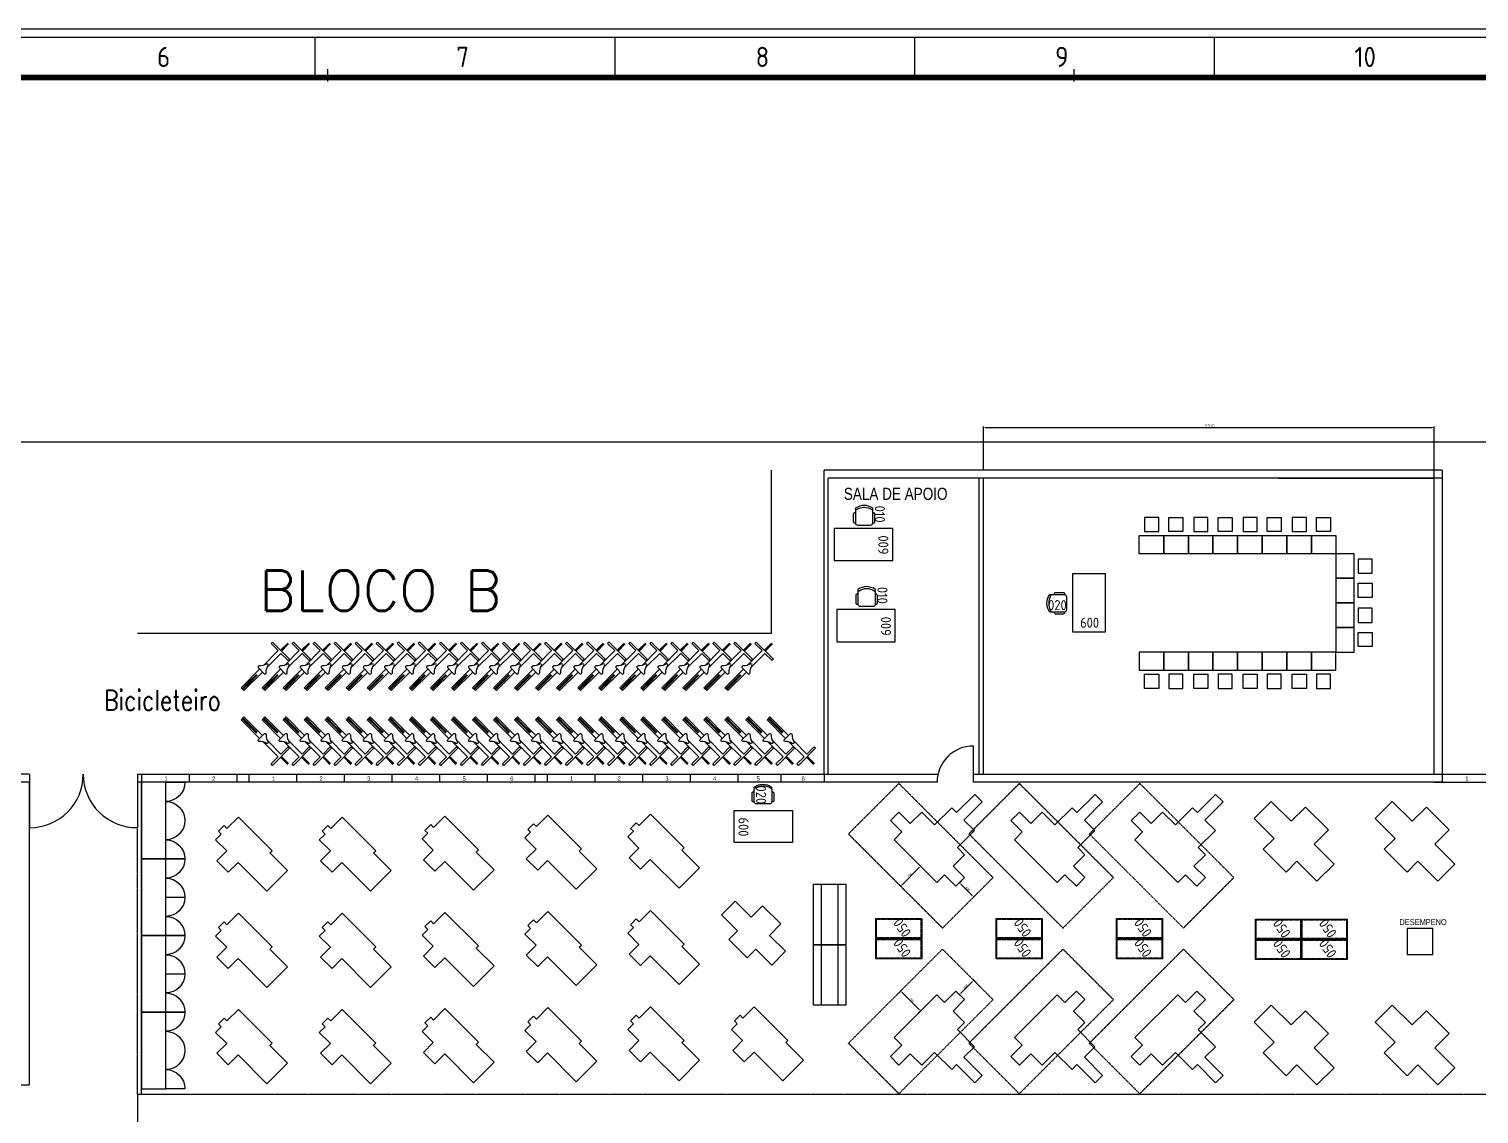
# Model space of a CAD drawing. Header units: millimetres. Extents: x 18768 to 1484868, y -11027 to 520152.
# Drawn here: x 915379 to 951332, y 157798 to 184707 of the extents above; entities that cross this region are included whole.
import ezdxf
from ezdxf.enums import TextEntityAlignment as Align

# ---------------------------------------------------------------- set-up
doc = ezdxf.new("R2010")
doc.units = ezdxf.units.MM
for name, pattern in [('DASHED2', [9.525, 6.35, -3.175]), ('DIVIDE', [2.15, 1.5, -0.2, 0.05, -0.15, 0.05, -0.2]), ('HIDDEN2', [4.7625, 3.175, -1.5875])]:
    doc.linetypes.add(name, pattern=pattern)
for name, color, linetype in [('025', 3, 'Continuous'), ('050', 166, 'Continuous'), ('100', 176, 'Continuous'), ('4-MOBILIA', 4, 'Continuous'), ('8-TEXTO', 4, 'Continuous'), ('A Construir', 1, 'Continuous'), ('L025-CONTORNO', 7, 'Continuous'), ('L025-IMAGIN', 1, 'DIVIDE'), ('L025-TEXTO', 7, 'Continuous'), ('L035-ARRANJO-ADQUIRIR', 102, 'Continuous'), ('L035-ARRANJO-EXISTENTE', 180, 'Continuous'), ('L035-TEXTO', 40, 'Continuous'), ('PAREDES', 7, 'Continuous')]:
    doc.layers.add(name, color=color, linetype=linetype)
doc.layers.add('L035-DEMOLIÇÃO', color=40, linetype='Continuous', plot=False)
doc.styles.add('ISO-CP--25', font='isocp.shx', dxfattribs={"height": 250})
doc.styles.add('ISO-CP--50', font='isocp.shx', dxfattribs={"height": 500})
doc.styles.add('ROMANS', font='romans', dxfattribs={"width": 0.8, "height": 300})
doc.styles.get("Standard").update_dxf_attribs({"font": 'arial.ttf'})
doc.dimstyles.new('Anotativo', dxfattribs={"dimscale": 0, "dimtxt": 2.5, "dimasz": 2.5, "dimexe": 1.25, "dimexo": 0.625, "dimtad": 1, "dimtxsty": 'Standard', "dimcen": 2.5, "dimadec": 0, "dimazin": 0, "dimtfac": 1, "dimtmove": 0, "dimatfit": 3, "dimfxl": 1, "dimarcsym": 0})

# ---------------------------------------------------------------- blocks, each defined once
blk = doc.blocks.new('A0')
at = {"layer": '025'}
for points in [[(119300, 84500), (119300, 0), (0, 0), (0, 84500)], [(200, 84300), (119100, 84300), (119100, 200), (200, 200)]]:
    blk.add_lwpolyline(points, close=True, dxfattribs=at)
at = {"layer": '050'}
for p, q in [((44786, 84300), (44786, 83300)), ((52217, 84300), (52217, 83300)), ((59648, 84300), (59648, 83300)), ((67079, 84300), (67079, 83300))]:
    blk.add_line(p, q, dxfattribs=at)
at = {"layer": '100'}
for p, q in [((45100, 83500), (45100, 83200)), ((63600, 83500), (63600, 83200)), ((45050, 83300), (45150, 83300)), ((45065, 83300), (45135, 83300)), ((63550, 83300), (63650, 83300)), ((63565, 83300), (63635, 83300))]:
    blk.add_line(p, q, dxfattribs=at)
at = {"layer": '100', "const_width": 140}
blk.add_lwpolyline([(2700, 83300), (118100, 83300), (118100, 1200), (2700, 1200)], close=True, dxfattribs=at)
at = {"layer": '050', "style": 'ISO-CP--50'}
for s, p in [('6', (40870, 83558)), ('7', (48290, 83558)), ('8', (55711, 83558)), ('9', (63137, 83558)), ('10', (70560, 83558))]:
    blk.add_text(s, height=500, dxfattribs=at).set_placement(p)
blk = doc.blocks.new('Bicicleta')
for points in [[(-1.142, 1.121), (-1.121, 1.142), (-0.944, 0.965), (-0.965, 0.944)], [(-0.788, 0.767), (-0.767, 0.788), (-0.944, 0.965), (-0.965, 0.944)], [(-0.011, -0.011), (0.011, 0.011), (-0.166, 0.187), (-0.187, 0.166)]]:
    blk.add_hatch(color=256).paths.add_polyline_path(points)
for p, q in [((-0.965, 0.944), (-1.142, 1.121)), ((-0.944, 0.965), (-1.121, 1.142)), ((-0.965, 0.944), (-0.788, 0.767)), ((-0.944, 0.965), (-0.767, 0.788)), ((-0.187, 0.166), (-0.011, -0.011)), ((-0.166, 0.187), (0.011, 0.011))]:
    blk.add_line(p, q)
at = {"color": 1}
for points in [[(-0.707, 0.636), (-1.167, 1.096), (-1.096, 1.167), (-0.636, 0.707)], [(-0.518, 0.589), (-0.177, 0.247), (0, 0.424), (0.035, 0.389), (-0.389, -0.035), (-0.424, 0), (-0.247, 0.177), (-0.615, 0.545)]]:
    blk.add_lwpolyline(points, dxfattribs=at)
blk.add_lwpolyline([(-0.714, 0.556, -0.686338), (-0.736, 0.607), (-0.595, 0.749, -0.686338), (-0.544, 0.726, 0.152911), (-0.499, 0.552, -0.794326), (-0.54, 0.511, 0.152911)], format="xyb", close=True, dxfattribs=at)
blk = doc.blocks.new('*D223')
at = {"color": 0, "lineweight": -2, "transparency": 16777216}
for p, q in [((939043, 173777), (939043, 174852)), ((939093, 174827), (950169, 174827)), ((950219, 173577), (950219, 174852))]:
    blk.add_line(p, q, dxfattribs=at)
at = {"color": 0, "lineweight": 15, "transparency": 16777216}
for points in [[(939093, 174836), (939093, 174819), (939043, 174827)], [(950169, 174836), (950169, 174819), (950219, 174827)]]:
    blk.add_solid(points, dxfattribs=at)
at = {"layer": 'DEFPOINTS', "color": 0, "lineweight": 15, "transparency": 16777216}
for p in [(950219, 174827), (939043, 173765), (950219, 173565)]:
    blk.add_point(p, dxfattribs=at)
at = {"color": 0, "transparency": 16777216, "insert": (944631, 174870), "char_height": 50, "attachment_point": 5}
blk.add_mtext('11176,85', dxfattribs=at)
blk = doc.blocks.new('BL_SENAI_id9320211380')
at = {"layer": 'L035-ARRANJO-ADQUIRIR', "color": 0}
for points in [[(-38, 199), (-58, 199, 0.414214), (-88, 169), (-88, -21, 0.414214), (-58, -51), (-38, -51)], [(388, -137, 0.129448), (395, -110), (395, 195, 0.414214), (341, 249), (16, 249, 0.414214), (-38, 195), (-38, -112, 0.120944), (-32, -137)], [(395, -51), (415, -51, 0.414214), (445, -21), (445, 169, 0.414214), (415, 199), (395, 199)], [(368, -137, -0.290756), (-12, -137, 0.829608), (-38, -166, 0.333333), (394, -166, 0.829608), (368, -137)]]:
    blk.add_lwpolyline(points, format="xyb", dxfattribs=at)
at = {"layer": 'L025-TEXTO', "style": 'ISO-CP--25'}
blk.add_attdef('rmp_mt_codmaterial', (15, 15), '', height=40, dxfattribs=at)
at = {"layer": 'L025-TEXTO', "style": 'ISO-CP--25', "flags": 1}
for tag in ['rmp_mt_nomeunid', 'rmp_mt_potencia', 'rmp_mt_cod']:
    blk.add_attdef(tag, (15, 15), '', height=40, dxfattribs=at)
blk = doc.blocks.new('BL_SENAI_id9320220810')
at = {"layer": 'L025-CONTORNO', "color": 0}
blk.add_lwpolyline([(-688, 238), (112, 238), (112, 1688), (-688, 1688)], close=True, dxfattribs=at)
at = {"layer": 'L025-TEXTO', "style": 'ISO-CP--25'}
blk.add_attdef('rmp_mt_codmaterial', (15, 15), '', height=40, dxfattribs=at)
at = {"layer": 'L025-TEXTO', "style": 'ISO-CP--25', "flags": 1}
for tag in ['rmp_mt_nomeunid', 'rmp_mt_potencia', 'rmp_mt_cod']:
    blk.add_attdef(tag, (15, 15), '', height=40, dxfattribs=at)
blk = doc.blocks.new('*D232')
at = {"color": 0, "lineweight": -2, "transparency": 16777216}
for p, q in [((937368, 164063), (937504, 163926)), ((937451, 163909), (937027, 163484)), ((936873, 163568), (937009, 163431))]:
    blk.add_line(p, q, dxfattribs=at)
at = {"color": 0, "lineweight": 15, "transparency": 16777216}
for points in [[(937445, 163915), (937457, 163903), (937486, 163944)], [(937021, 163490), (937033, 163479), (936991, 163449)]]:
    blk.add_solid(points, dxfattribs=at)
at = {"layer": 'DEFPOINTS', "color": 0, "lineweight": 15, "transparency": 16777216}
for p in [(937359, 164072), (936864, 163577), (936991, 163449)]:
    blk.add_point(p, dxfattribs=at)
at = {"color": 0, "transparency": 16777216, "insert": (937212, 163723), "char_height": 50, "attachment_point": 5, "rotation": 45}
blk.add_mtext('700', dxfattribs=at)
blk = doc.blocks.new('*D233')
at = {"color": 0, "lineweight": -2, "transparency": 16777216}
for p, q in [((938566, 163653), (938432, 163518)), ((938485, 163501), (938768, 163218)), ((938920, 163299), (938786, 163165))]:
    blk.add_line(p, q, dxfattribs=at)
at = {"color": 0, "lineweight": 15, "transparency": 16777216}
for points in [[(938491, 163507), (938479, 163495), (938450, 163536)], [(938774, 163224), (938762, 163212), (938803, 163183)]]:
    blk.add_solid(points, dxfattribs=at)
at = {"layer": 'DEFPOINTS', "color": 0, "lineweight": 15, "transparency": 16777216}
for p in [(938575, 163661), (938929, 163308), (938803, 163183)]:
    blk.add_point(p, dxfattribs=at)
at = {"color": 0, "transparency": 16777216, "insert": (938654, 163386), "char_height": 50, "attachment_point": 5, "rotation": 315}
blk.add_mtext('500', dxfattribs=at)
blk = doc.blocks.new('*D234')
at = {"color": 0, "lineweight": -2, "transparency": 16777216}
for p, q in [((936873, 160729), (937009, 160865)), ((937451, 160388), (937027, 160812)), ((937368, 160234), (937504, 160370))]:
    blk.add_line(p, q, dxfattribs=at)
at = {"color": 0, "lineweight": 15, "transparency": 16777216}
for points in [[(937033, 160818), (937021, 160806), (936991, 160847)], [(937457, 160394), (937445, 160382), (937486, 160352)]]:
    blk.add_solid(points, dxfattribs=at)
at = {"layer": 'DEFPOINTS', "color": 0, "lineweight": 15, "transparency": 16777216}
for p in [(936864, 160720), (936991, 160847), (937359, 160225)]:
    blk.add_point(p, dxfattribs=at)
at = {"color": 0, "transparency": 16777216, "insert": (937266, 160627), "char_height": 50, "attachment_point": 5, "rotation": 315}
blk.add_mtext('700', dxfattribs=at)
blk = doc.blocks.new('*D235')
at = {"color": 0, "lineweight": -2, "transparency": 16777216}
for p, q in [((938485, 160796), (938768, 161079)), ((938920, 160997), (938786, 161132)), ((938566, 160644), (938432, 160778))]:
    blk.add_line(p, q, dxfattribs=at)
at = {"color": 0, "lineweight": 15, "transparency": 16777216}
for points in [[(938762, 161084), (938774, 161073), (938803, 161114)], [(938479, 160802), (938491, 160790), (938450, 160760)]]:
    blk.add_solid(points, dxfattribs=at)
at = {"layer": 'DEFPOINTS', "color": 0, "lineweight": 15, "transparency": 16777216}
for p in [(938803, 161114), (938929, 160989), (938575, 160635)]:
    blk.add_point(p, dxfattribs=at)
at = {"color": 0, "transparency": 16777216, "insert": (938600, 160964), "char_height": 50, "attachment_point": 5, "rotation": 45}
blk.add_mtext('500', dxfattribs=at)
blk = doc.blocks.new('BL_SENAI_id9320230820')
at = {"layer": 'L035-ARRANJO-EXISTENTE', "color": 0}
blk.add_lwpolyline([(-449, -183), (691, -183), (691, 317), (-449, 317)], close=True, dxfattribs=at)
at = {"layer": 'L035-ARRANJO-EXISTENTE', "color": 0, "linetype": 'HIDDEN2'}
blk.add_lwpolyline([(-431, -165), (673, -165), (673, 299), (-431, 299)], close=True, dxfattribs=at)
at = {"layer": 'L025-TEXTO', "style": 'ISO-CP--25'}
blk.add_attdef('rmp_mt_codmaterial', (15, 15), '', height=40, dxfattribs=at)
at = {"layer": 'L025-TEXTO', "style": 'ISO-CP--25', "flags": 1}
for tag in ['rmp_mt_nomeunid', 'rmp_mt_potencia', 'rmp_mt_cod']:
    blk.add_attdef(tag, (15, 15), '', height=40, dxfattribs=at)
blk = doc.blocks.new('BL_SENAI_id9320210400')
at = {"layer": 'L035-ARRANJO-ADQUIRIR', "color": 0}
for points in [[(-717, 464), (-737, 464, 0.414214), (-767, 434), (-767, 244, 0.414214), (-737, 214), (-717, 214)], [(-690, 550, -0.290756), (-310, 550, 0.829608), (-284, 579, 0.333333), (-716, 579, 0.829608), (-690, 550)], [(-710, 550, 0.129448), (-717, 523), (-717, 219, 0.414214), (-663, 164), (-338, 164, 0.414214), (-284, 219), (-284, 525, 0.120944), (-290, 550)], [(-284, 214), (-264, 214, 0.414214), (-234, 244), (-234, 434, 0.414214), (-264, 464), (-284, 464)]]:
    blk.add_lwpolyline(points, format="xyb", dxfattribs=at)
at = {"layer": 'L025-TEXTO', "style": 'ISO-CP--25'}
blk.add_attdef('rmp_mt_codmaterial', (15, 15), '', height=40, dxfattribs=at)
at = {"layer": 'L025-TEXTO', "style": 'ISO-CP--25', "flags": 1}
for tag in ['rmp_mt_nomeunid', 'rmp_mt_potencia', 'rmp_mt_cod']:
    blk.add_attdef(tag, (15, 15), '', height=40, dxfattribs=at)

msp = doc.modelspace()

# ---------------------------------------------------------------- linework, layer by layer
for p, q in [((938795.515, 166024.6), (938795.515, 166924.6)), ((930295.988, 164880.808), (930437.409, 165022.23)), ((920075.932, 164809.41), (920217.354, 164950.832)), ((922648.796, 164809.41), (922790.217, 164950.832)), ((925197.86, 164833.21), (925339.281, 164974.631)), ((927746.924, 164857.009), (927888.345, 164998.43)), ((938362.989, 163449.255), (938575.121, 163661.387)), ((941348.954, 163449.255), (941561.086, 163661.387)), ((944334.919, 163449.255), (944547.051, 163661.387)), ((935031.47, 161994.906), (935031.47, 163494.906)), ((935431.47, 163494.906), (935431.47, 161994.906)), ((920075.932, 162422.156), (920217.354, 162563.578)), ((922648.796, 162422.156), (922790.217, 162563.578)), ((925197.86, 162445.956), (925339.281, 162587.377)), ((927746.924, 162469.755), (927888.345, 162611.177)), ((930295.988, 162493.555), (930437.409, 162634.976)), ((935031.47, 160494.906), (935031.47, 161994.906)), ((935431.47, 161994.906), (935431.47, 160494.906)), ((938362.989, 160847.238), (938575.121, 160635.106)), ((941348.954, 160847.238), (941561.086, 160635.106)), ((944334.919, 160847.238), (944547.051, 160635.106)), ((920075.932, 160034.903), (920217.354, 160176.324)), ((922648.796, 160034.903), (922790.217, 160176.324)), ((925197.86, 160058.702), (925339.281, 160200.123)), ((927746.924, 160082.502), (927888.345, 160223.923)), ((930295.988, 160106.301), (930437.409, 160247.722)), ((932868.851, 160106.301), (933010.272, 160247.722)), ((918069.403, 158284.6), (918069.403, 156284.6))]:
    msp.add_line(p, q)
at = {"color": 1}
for p, q in [((918169.403, 166224.6), (918169.403, 166024.6)), ((918169.403, 166224.6), (918169.403, 166024.6)), ((918169.403, 166224.6), (918169.403, 166024.6)), ((919351.403, 166224.6), (919351.403, 166024.6)), ((920533.403, 166224.6), (920533.403, 166024.6)), ((920833.403, 166224.6), (920833.403, 166024.6)), ((922015.403, 166224.6), (922015.403, 166024.6)), ((923197.403, 166224.6), (923197.403, 166024.6)), ((924379.403, 166224.6), (924379.403, 166024.6)), ((925561.403, 166224.6), (925561.403, 166024.6)), ((925561.403, 166224.6), (925561.403, 166024.6)), ((925561.403, 166224.6), (925561.403, 166024.6)), ((926743.403, 166224.6), (926743.403, 166024.6)), ((927925.403, 166224.6), (927925.403, 166024.6)), ((928225.403, 166224.6), (928225.403, 166024.6)), ((929407.403, 166224.6), (929407.403, 166024.6)), ((930589.403, 166224.6), (930589.403, 166024.6)), ((931771.403, 166224.6), (931771.403, 166024.6)), ((932953.403, 166224.6), (932953.403, 166024.6)), ((932953.403, 166224.6), (932953.403, 166024.6)), ((932953.403, 166224.6), (932953.403, 166024.6)), ((934022.403, 166224.6), (934022.403, 166024.6)), ((935092.551, 166224.6), (935092.551, 166024.6)), ((950423.403, 166024.6), (950423.403, 166224.6))]:
    msp.add_line(p, q, dxfattribs=at)
at = {"color": 1, "linetype": 'DASHED2'}
for p, q in [((936948.776, 165994.84), (935697.197, 164743.261)), ((939282.228, 163661.387), (936948.776, 165994.84)), ((939934.741, 165994.84), (938683.162, 164743.261)), ((942268.193, 163661.387), (939934.741, 165994.84)), ((942920.706, 165994.84), (941669.127, 164743.261)), ((945254.158, 163661.387), (942920.706, 165994.84)), ((935697.197, 164743.261), (938030.649, 162409.808)), ((938683.162, 164743.261), (941016.614, 162409.808)), ((941669.127, 164743.261), (944002.579, 162409.808)), ((938030.649, 162409.808), (939282.228, 163661.387)), ((941016.614, 162409.808), (942268.193, 163661.387)), ((944002.579, 162409.808), (945254.158, 163661.387)), ((935697.197, 159553.232), (938030.649, 161886.685)), ((938030.649, 161886.685), (939282.228, 160635.106)), ((938683.162, 159553.232), (941016.614, 161886.685)), ((941016.614, 161886.685), (942268.193, 160635.106)), ((941669.127, 159553.232), (944002.579, 161886.685)), ((944002.579, 161886.685), (945254.158, 160635.106)), ((939282.228, 160635.106), (936948.776, 158301.653)), ((942268.193, 160635.106), (939934.741, 158301.653)), ((945254.158, 160635.106), (942920.706, 158301.653)), ((936948.776, 158301.653), (935697.197, 159553.232)), ((939934.741, 158301.653), (938683.162, 159553.232)), ((942920.706, 158301.653), (941669.127, 159553.232))]:
    msp.add_line(p, q, dxfattribs=at)
at = {"color": 2}
for p, q in [((918769.403, 163174.6), (919244.403, 163174.6)), ((918769.403, 161274.6), (919244.403, 161274.6))]:
    msp.add_line(p, q, dxfattribs=at)
for points in [[(918169.403, 166024.6), (918169.403, 164124.6), (918769.403, 164124.6), (918769.403, 166024.6)], [(947243.056, 164491.034), (947596.61, 164844.587), (947030.924, 165410.272), (946677.371, 165056.719), (946182.396, 165551.694), (945758.132, 165127.43), (946253.11, 164632.458), (945984.409, 164363.757), (946550.097, 163798.074), (946818.798, 164066.775), (947311.17, 163574.408), (947738.031, 163996.059)], [(950240.534, 164491.034), (950594.087, 164844.587), (950028.402, 165410.272), (949674.848, 165056.719), (949179.874, 165551.694), (948755.61, 165127.43), (949250.587, 164632.458), (948981.886, 164363.757), (949547.575, 163798.074), (949816.275, 164066.775), (950308.648, 163574.408), (950735.509, 163996.059)], [(918169.403, 164124.6), (918169.403, 162224.6), (918769.403, 162224.6), (918769.403, 164124.6)], [(935631.47, 163494.906), (935631.47, 161994.906), (934831.47, 161994.906), (934831.47, 163494.906)], [(933287.018, 162681.644), (933569.861, 162964.487), (934022.409, 162511.939), (933739.566, 162229.096), (934135.546, 161833.116), (933796.135, 161493.705), (933400.157, 161889.687), (933185.197, 161674.726), (932732.651, 162127.277), (932947.611, 162342.238), (932553.717, 162736.136), (932891.038, 163077.624)], [(918169.403, 162224.6), (918169.403, 160324.6), (918769.403, 160324.6), (918769.403, 162224.6)], [(949549.768, 161756.258), (950189.768, 161756.258), (950189.768, 162396.258), (949549.768, 162396.258)], [(935631.47, 161994.906), (935631.47, 160494.906), (934831.47, 160494.906), (934831.47, 161994.906)], [(947243.056, 159440.289), (947596.61, 159793.842), (947030.924, 160359.527), (946677.371, 160005.974), (946182.396, 160500.949), (945758.132, 160076.685), (946253.11, 159581.713), (945984.409, 159313.012), (946550.097, 158747.329), (946818.798, 159016.03), (947311.17, 158523.663), (947738.031, 158945.314)], [(950240.534, 159440.289), (950594.087, 159793.842), (950028.402, 160359.527), (949674.848, 160005.974), (949179.874, 160500.949), (948755.61, 160076.685), (949250.587, 159581.713), (948981.886, 159313.012), (949547.575, 158747.329), (949816.275, 159016.03), (950308.648, 158523.663), (950735.509, 158945.314)], [(918169.403, 160324.6), (918169.403, 158424.6), (918769.403, 158424.6), (918769.403, 160324.6)]]:
    msp.add_lwpolyline(points, close=True)
for points in [[(918769.403, 166024.6), (919244.403, 166024.6, -0.414213562), (918769.403, 165549.6, -0.414213562), (919244.403, 165074.6, -0.414213562), (918769.403, 164599.6, -0.414213562), (919244.403, 164124.6), (918769.403, 164124.6)], [(918769.403, 164124.6), (919244.403, 164124.6, -0.414213562), (918769.403, 163649.6, -0.414213562), (919244.403, 163174.6, -0.414213562), (918769.403, 162699.6, -0.414213562), (919244.403, 162224.6), (918769.403, 162224.6)], [(918769.403, 162224.6), (919244.403, 162224.6, -0.414213562), (918769.403, 161749.6, -0.414213562), (919244.403, 161274.6, -0.414213562), (918769.403, 160799.6, -0.414213562), (919244.403, 160324.6), (918769.403, 160324.6)], [(918769.403, 160324.6), (919244.403, 160324.6, -0.414213562), (918769.403, 159849.6, -0.414213562), (919244.403, 159374.6, -0.414213562), (918769.403, 158899.6, -0.414213562), (919244.403, 158424.6), (918769.403, 158424.6)]]:
    msp.add_lwpolyline(points, format="xyb", dxfattribs=at)
for points in [[(938575.121, 163661.387), (938292.278, 163944.23), (938575.121, 164227.073), (938398.344, 164403.849), (938822.608, 164828.114), (938560.979, 165089.743), (939013.527, 165542.291), (938829.68, 165726.139), (938377.131, 165273.591), (938256.923, 165393.799), (937832.659, 164969.535), (937514.461, 165287.733), (937231.618, 165004.89), (936948.776, 165287.733), (936736.643, 165075.601), (937019.486, 164792.758), (936828.567, 164601.839), (937889.228, 163541.179), (938080.146, 163732.098), (938362.989, 163449.255)], [(941561.086, 163661.387), (941278.243, 163944.23), (941561.086, 164227.073), (941384.309, 164403.849), (941808.573, 164828.114), (941546.944, 165089.743), (941999.492, 165542.291), (941815.645, 165726.139), (941363.096, 165273.591), (941242.888, 165393.799), (940818.624, 164969.535), (940500.426, 165287.733), (940217.583, 165004.89), (939934.741, 165287.733), (939722.608, 165075.601), (940005.451, 164792.758), (939814.532, 164601.839), (940875.193, 163541.179), (941066.111, 163732.098), (941348.954, 163449.255)], [(944547.051, 163661.387), (944264.208, 163944.23), (944547.051, 164227.073), (944370.274, 164403.849), (944794.539, 164828.114), (944532.909, 165089.743), (944985.457, 165542.291), (944801.61, 165726.139), (944349.061, 165273.591), (944228.853, 165393.799), (943804.589, 164969.535), (943486.391, 165287.733), (943203.548, 165004.89), (942920.706, 165287.733), (942708.573, 165075.601), (942991.416, 164792.758), (942800.497, 164601.839), (943861.158, 163541.179), (944052.076, 163732.098), (944334.919, 163449.255)], [(921348.725, 164272.009), (921405.293, 164328.578), (920570.907, 165162.964), (920288.064, 164880.121), (920217.354, 164950.832)], [(923921.588, 164272.009), (923978.156, 164328.578), (923143.77, 165162.964), (922860.928, 164880.121), (922790.217, 164950.832)], [(926470.652, 164295.808), (926527.22, 164352.377), (925692.834, 165186.763), (925409.992, 164903.92), (925339.281, 164974.631)], [(929019.716, 164319.608), (929076.284, 164376.176), (928241.898, 165210.562), (927959.056, 164927.72), (927888.345, 164998.43)], [(931568.78, 164343.407), (931625.348, 164399.976), (930790.962, 165234.362), (930508.12, 164951.519), (930437.409, 165022.23)], [(920281.21, 164321.29), (920005.222, 164597.278), (920146.643, 164738.7), (920075.932, 164809.41)], [(922854.073, 164321.29), (922578.085, 164597.278), (922719.506, 164738.7), (922648.796, 164809.41)], [(925403.137, 164345.089), (925127.149, 164621.078), (925268.57, 164762.499), (925197.86, 164833.21)], [(927952.201, 164368.889), (927676.213, 164644.877), (927817.634, 164786.298), (927746.924, 164857.009)], [(930501.265, 164392.688), (930225.277, 164668.676), (930366.698, 164810.098), (930295.988, 164880.808)], [(921348.725, 164272.009), (921787.131, 163833.603), (921278.014, 163324.486), (920564.053, 164038.447), (920320.909, 163795.304), (920038.067, 164078.146), (920281.21, 164321.29)], [(923921.588, 164272.009), (924359.994, 163833.603), (923850.877, 163324.486), (923136.916, 164038.447), (922893.773, 163795.304), (922610.93, 164078.146), (922854.073, 164321.29)], [(926470.652, 164295.808), (926909.058, 163857.402), (926399.941, 163348.285), (925685.98, 164062.246), (925442.837, 163819.103), (925159.994, 164101.946), (925403.137, 164345.089)], [(929019.716, 164319.608), (929458.122, 163881.202), (928949.005, 163372.085), (928235.044, 164086.046), (927991.901, 163842.902), (927709.058, 164125.745), (927952.201, 164368.889)], [(931568.78, 164343.407), (932007.186, 163905.001), (931498.069, 163395.884), (930784.108, 164109.845), (930540.965, 163866.702), (930258.122, 164149.545), (930501.265, 164392.688)], [(921348.725, 161884.755), (921405.293, 161941.324), (920570.907, 162775.71), (920288.064, 162492.867), (920217.354, 162563.578)], [(923921.588, 161884.755), (923978.156, 161941.324), (923143.77, 162775.71), (922860.928, 162492.867), (922790.217, 162563.578)], [(926470.652, 161908.555), (926527.22, 161965.123), (925692.834, 162799.509), (925409.992, 162516.667), (925339.281, 162587.377)], [(929019.716, 161932.354), (929076.284, 161988.923), (928241.898, 162823.309), (927959.056, 162540.466), (927888.345, 162611.177)], [(931568.78, 161956.154), (931625.348, 162012.722), (930790.962, 162847.108), (930508.12, 162564.265), (930437.409, 162634.976)], [(920281.21, 161934.036), (920005.222, 162210.024), (920146.643, 162351.446), (920075.932, 162422.156)], [(922854.073, 161934.036), (922578.085, 162210.024), (922719.506, 162351.446), (922648.796, 162422.156)], [(925403.137, 161957.835), (925127.149, 162233.824), (925268.57, 162375.245), (925197.86, 162445.956)], [(927952.201, 161981.635), (927676.213, 162257.623), (927817.634, 162399.045), (927746.924, 162469.755)], [(930501.265, 162005.434), (930225.277, 162281.423), (930366.698, 162422.844), (930295.988, 162493.555)], [(921348.725, 161884.755), (921787.131, 161446.349), (921278.014, 160937.232), (920564.053, 161651.193), (920320.909, 161408.05), (920038.067, 161690.893), (920281.21, 161934.036)], [(923921.588, 161884.755), (924359.994, 161446.349), (923850.877, 160937.232), (923136.916, 161651.193), (922893.773, 161408.05), (922610.93, 161690.893), (922854.073, 161934.036)], [(926470.652, 161908.555), (926909.058, 161470.149), (926399.941, 160961.032), (925685.98, 161674.993), (925442.837, 161431.849), (925159.994, 161714.692), (925403.137, 161957.835)], [(929019.716, 161932.354), (929458.122, 161493.948), (928949.005, 160984.831), (928235.044, 161698.792), (927991.901, 161455.649), (927709.058, 161738.491), (927952.201, 161981.635)], [(931568.78, 161956.154), (932007.186, 161517.747), (931498.069, 161008.63), (930784.108, 161722.591), (930540.965, 161479.448), (930258.122, 161762.291), (930501.265, 162005.434)], [(938575.121, 160635.106), (938292.278, 160352.263), (938575.121, 160069.42), (938398.344, 159892.644), (938822.608, 159468.379), (938560.979, 159206.75), (939013.527, 158754.202), (938829.68, 158570.354), (938377.131, 159022.902), (938256.923, 158902.694), (937832.659, 159326.958), (937514.461, 159008.76), (937231.618, 159291.603), (936948.776, 159008.76), (936736.643, 159220.892), (937019.486, 159503.735), (936828.567, 159694.654), (937889.228, 160755.314), (938080.146, 160564.395), (938362.989, 160847.238)], [(941561.086, 160635.106), (941278.243, 160352.263), (941561.086, 160069.42), (941384.309, 159892.644), (941808.573, 159468.379), (941546.944, 159206.75), (941999.492, 158754.202), (941815.645, 158570.354), (941363.096, 159022.902), (941242.888, 158902.694), (940818.624, 159326.958), (940500.426, 159008.76), (940217.583, 159291.603), (939934.741, 159008.76), (939722.608, 159220.892), (940005.451, 159503.735), (939814.532, 159694.654), (940875.193, 160755.314), (941066.111, 160564.395), (941348.954, 160847.238)], [(944547.051, 160635.106), (944264.208, 160352.263), (944547.051, 160069.42), (944370.274, 159892.644), (944794.539, 159468.379), (944532.909, 159206.75), (944985.457, 158754.202), (944801.61, 158570.354), (944349.061, 159022.902), (944228.853, 158902.694), (943804.589, 159326.958), (943486.391, 159008.76), (943203.548, 159291.603), (942920.706, 159008.76), (942708.573, 159220.892), (942991.416, 159503.735), (942800.497, 159694.654), (943861.158, 160755.314), (944052.076, 160564.395), (944334.919, 160847.238)], [(921348.725, 159497.502), (921405.293, 159554.07), (920570.907, 160388.456), (920288.064, 160105.613), (920217.354, 160176.324)], [(923921.588, 159497.502), (923978.156, 159554.07), (923143.77, 160388.456), (922860.928, 160105.613), (922790.217, 160176.324)], [(926470.652, 159521.301), (926527.22, 159577.87), (925692.834, 160412.256), (925409.992, 160129.413), (925339.281, 160200.123)], [(929019.716, 159545.1), (929076.284, 159601.669), (928241.898, 160436.055), (927959.056, 160153.212), (927888.345, 160223.923)], [(931568.78, 159568.9), (931625.348, 159625.468), (930790.962, 160459.854), (930508.12, 160177.012), (930437.409, 160247.722)], [(934141.643, 159568.9), (934198.212, 159625.468), (933363.826, 160459.854), (933080.983, 160177.012), (933010.272, 160247.722)], [(920281.21, 159546.782), (920005.222, 159822.771), (920146.643, 159964.192), (920075.932, 160034.903)], [(922854.073, 159546.782), (922578.085, 159822.771), (922719.506, 159964.192), (922648.796, 160034.903)], [(925403.137, 159570.582), (925127.149, 159846.57), (925268.57, 159987.991), (925197.86, 160058.702)], [(927952.201, 159594.381), (927676.213, 159870.37), (927817.634, 160011.791), (927746.924, 160082.502)], [(930501.265, 159618.18), (930225.277, 159894.169), (930366.698, 160035.59), (930295.988, 160106.301)], [(933074.129, 159618.18), (932798.14, 159894.169), (932939.562, 160035.59), (932868.851, 160106.301)], [(921348.725, 159497.502), (921787.131, 159059.095), (921278.014, 158549.978), (920564.053, 159263.94), (920320.909, 159020.796), (920038.067, 159303.639), (920281.21, 159546.782)], [(923921.588, 159497.502), (924359.994, 159059.095), (923850.877, 158549.978), (923136.916, 159263.94), (922893.773, 159020.796), (922610.93, 159303.639), (922854.073, 159546.782)], [(926470.652, 159521.301), (926909.058, 159082.895), (926399.941, 158573.778), (925685.98, 159287.739), (925442.837, 159044.596), (925159.994, 159327.438), (925403.137, 159570.582)], [(929019.716, 159545.1), (929458.122, 159106.694), (928949.005, 158597.577), (928235.044, 159311.538), (927991.901, 159068.395), (927709.058, 159351.238), (927952.201, 159594.381)], [(931568.78, 159568.9), (932007.186, 159130.494), (931498.069, 158621.377), (930784.108, 159335.338), (930540.965, 159092.194), (930258.122, 159375.037), (930501.265, 159618.18)], [(934141.643, 159568.9), (934580.049, 159130.494), (934070.933, 158621.377), (933356.971, 159335.338), (933113.828, 159092.194), (932830.985, 159375.037), (933074.129, 159618.18)]]:
    msp.add_lwpolyline(points)
msp.add_arc((938795.515, 166024.6), 900, 90, 180)
at = {"layer": '4-MOBILIA', "linetype": 'Continuous'}
for points in [[(943390.662, 172594.656), (943040.662, 172594.656), (943040.662, 172244.656), (943390.662, 172244.656)], [(943990.662, 172244.656), (943640.662, 172244.656), (943640.662, 172594.656), (943990.662, 172594.656)], [(944610.662, 172594.656), (944260.662, 172594.656), (944260.662, 172244.656), (944610.662, 172244.656)], [(945210.662, 172244.656), (944860.662, 172244.656), (944860.662, 172594.656), (945210.662, 172594.656)], [(945830.662, 172594.656), (945480.662, 172594.656), (945480.662, 172244.656), (945830.662, 172244.656)], [(946430.662, 172244.656), (946080.662, 172244.656), (946080.662, 172594.656), (946430.662, 172594.656)], [(947050.662, 172594.656), (946700.662, 172594.656), (946700.662, 172244.656), (947050.662, 172244.656)], [(947650.662, 172244.656), (947300.662, 172244.656), (947300.662, 172594.656), (947650.662, 172594.656)], [(948335.662, 171559.656), (948335.662, 171209.656), (948685.662, 171209.656), (948685.662, 171559.656)], [(948685.662, 170959.656), (948685.662, 170609.656), (948335.662, 170609.656), (948335.662, 170959.656)], [(948335.662, 170339.656), (948335.662, 169989.656), (948685.662, 169989.656), (948685.662, 170339.656)], [(948685.662, 169739.656), (948685.662, 169389.656), (948335.662, 169389.656), (948335.662, 169739.656)], [(943390.662, 168354.656), (943040.662, 168354.656), (943040.662, 168704.656), (943390.662, 168704.656)], [(943990.662, 168704.656), (943640.662, 168704.656), (943640.662, 168354.656), (943990.662, 168354.656)], [(944610.662, 168354.656), (944260.662, 168354.656), (944260.662, 168704.656), (944610.662, 168704.656)], [(945210.662, 168704.656), (944860.662, 168704.656), (944860.662, 168354.656), (945210.662, 168354.656)], [(945830.662, 168354.656), (945480.662, 168354.656), (945480.662, 168704.656), (945830.662, 168704.656)], [(946430.662, 168704.656), (946080.662, 168704.656), (946080.662, 168354.656), (946430.662, 168354.656)], [(947050.662, 168354.656), (946700.662, 168354.656), (946700.662, 168704.656), (947050.662, 168704.656)], [(947650.662, 168704.656), (947300.662, 168704.656), (947300.662, 168354.656), (947650.662, 168354.656)]]:
    msp.add_lwpolyline(points, close=True, dxfattribs=at)
at = {"layer": '4-MOBILIA'}
for points in [[(942905.662, 172144.656), (943515.662, 172144.656), (944125.662, 172144.656), (944125.662, 171694.656), (943515.662, 171694.656), (942905.662, 171694.656)], [(943515.662, 172144.656), (943515.662, 171694.656)], [(944125.662, 172144.656), (944735.662, 172144.656), (945345.662, 172144.656), (945345.662, 171694.656), (944735.662, 171694.656), (944125.662, 171694.656)], [(944735.662, 172144.656), (944735.662, 171694.656)], [(945345.662, 172144.656), (945955.662, 172144.656), (946565.662, 172144.656), (946565.662, 171694.656), (945955.662, 171694.656), (945345.662, 171694.656)], [(945955.662, 172144.656), (945955.662, 171694.656)], [(946565.662, 172144.656), (947175.662, 172144.656), (947785.662, 172144.656), (947785.662, 171694.656), (947175.662, 171694.656), (946565.662, 171694.656)], [(947175.662, 172144.656), (947175.662, 171694.656)], [(948235.662, 170474.656), (948235.662, 171084.656), (948235.662, 171694.656), (947785.662, 171694.656), (947785.662, 171084.656), (947785.662, 170474.656)], [(948235.662, 171084.656), (947785.662, 171084.656)], [(948235.662, 169254.656), (948235.662, 169864.656), (948235.662, 170474.656), (947785.662, 170474.656), (947785.662, 169864.656), (947785.662, 169254.656)], [(948235.662, 169864.656), (947785.662, 169864.656)], [(942905.662, 168804.656), (943515.662, 168804.656), (944125.662, 168804.656), (944125.662, 169254.656), (943515.662, 169254.656), (942905.662, 169254.656)], [(943515.662, 168804.656), (943515.662, 169254.656)], [(944125.662, 168804.656), (944735.662, 168804.656), (945345.662, 168804.656), (945345.662, 169254.656), (944735.662, 169254.656), (944125.662, 169254.656)], [(944735.662, 168804.656), (944735.662, 169254.656)], [(945345.662, 168804.656), (945955.662, 168804.656), (946565.662, 168804.656), (946565.662, 169254.656), (945955.662, 169254.656), (945345.662, 169254.656)], [(945955.662, 168804.656), (945955.662, 169254.656)], [(946565.662, 168804.656), (947175.662, 168804.656), (947785.662, 168804.656), (947785.662, 169254.656), (947175.662, 169254.656), (946565.662, 169254.656)], [(947175.662, 168804.656), (947175.662, 169254.656)]]:
    msp.add_lwpolyline(points, close=True, dxfattribs=at)
at = {"layer": 'A Construir'}
msp.add_line((915399.403, 164899.6), (915399.403, 166224.6), dxfattribs=at)
at = {"layer": 'L025-IMAGIN'}
for p, q in [((918169.403, 158284.6), (918169.403, 166024.6)), ((918069.403, 158284.6), (918069.403, 164899.751)), ((955389.403, 158284.6), (918069.403, 158284.6))]:
    msp.add_line(p, q, dxfattribs=at)
at = {"layer": 'L035-DEMOLIÇÃO', "linetype": 'ByBlock', "lineweight": -2}
msp.add_lwpolyline([(973855.809, 136941.079), (881957.529, 136941.079), (881957.529, 174469.673), (973855.809, 174469.673)], close=True, dxfattribs=at)
at = {"layer": 'PAREDES', "ltscale": 0.01}
for p, q in [((933792.551, 169724.6), (933792.551, 173764.6)), ((935092.551, 166224.6), (935092.551, 173764.6)), ((935192.551, 166224.6), (935192.551, 173564.6)), ((938942.551, 166224.6), (938942.551, 173564.6)), ((939042.551, 166224.6), (939042.551, 173564.6)), ((946359.473, 173564.6), (950219.403, 173564.6)), ((950219.403, 166224.6), (950219.403, 173564.6))]:
    msp.add_line(p, q, dxfattribs=at)
at = {"layer": 'PAREDES'}
for p, q in [((950419.403, 173764.6), (935092.551, 173764.6)), ((950419.403, 173764.6), (950419.403, 166224.6)), ((950419.403, 173564.6), (935192.551, 173564.6)), ((918069.403, 169724.6), (933792.551, 169724.6)), ((915379.403, 166224.6), (913044.403, 166224.6)), ((918069.403, 166224.6), (918069.403, 164899.751)), ((918069.403, 166224.6), (937918.019, 166224.6)), ((938795.515, 166224.6), (950423.403, 166224.6)), ((950072.366, 166224.6), (950219.403, 166224.6)), ((950219.403, 166224.6), (973039.403, 166224.6)), ((915399.403, 166024.6), (895170.151, 166024.6)), ((915379.403, 166024.6), (915379.403, 158524.6)), ((937895.515, 166024.6), (918069.403, 166024.6)), ((950423.403, 166024.6), (938795.515, 166024.6)), ((950219.403, 166024.6), (950072.366, 166024.6)), ((950219.403, 166024.6), (952739.403, 166024.6)), ((906227.178, 158524.6), (915379.403, 158524.6))]:
    msp.add_line(p, q, dxfattribs=at)
for centre, start, end in [((915399.403, 166224.6), 270, 0), ((918049.403, 166224.6), 180, 270.8648748)]:
    msp.add_arc(centre, 1325, start, end, dxfattribs=at)

# ---------------------------------------------------------------- block references
at = {"xscale": -1000, "yscale": 1000, "zscale": 1000, "rotation": 180}
for p in [(921804.654, 169467.076), (922326.279, 169467.076), (922847.905, 169467.076), (923369.531, 169467.076), (923891.157, 169467.076), (924412.782, 169467.076), (924934.408, 169467.076), (925456.034, 169467.076), (925977.659, 169467.076), (926499.285, 169467.076), (927020.911, 169467.076), (927542.537, 169467.076), (928064.162, 169467.076), (928585.788, 169467.076), (929107.414, 169467.076), (929629.039, 169467.076), (930150.665, 169467.076), (930672.291, 169467.076), (931193.917, 169467.076), (931715.542, 169467.076), (932237.168, 169467.076), (932758.794, 169467.076), (933280.419, 169467.076), (933802.045, 169467.076)]:
    msp.add_blockref('Bicicleta', p, dxfattribs=at)
at = {"xscale": 1000, "yscale": 1000, "zscale": 1000}
for p in [(921804.654, 166478.596), (922326.279, 166478.596), (922847.905, 166478.596), (923369.531, 166478.596), (923891.157, 166478.596), (924412.782, 166478.596), (924934.408, 166478.596), (925456.034, 166478.596), (925977.659, 166478.596), (926499.285, 166478.596), (927020.911, 166478.596), (927542.537, 166478.596), (928064.162, 166478.596), (928585.788, 166478.596), (929107.414, 166478.596), (929629.039, 166478.596), (930150.665, 166478.596), (930672.291, 166478.596), (931193.917, 166478.596), (931715.542, 166478.596), (932237.168, 166478.596), (932758.794, 166478.596), (933280.419, 166478.596), (933802.045, 166478.596), (934323.671, 166478.596), (934845.296, 166478.596)]:
    msp.add_blockref('Bicicleta', p, dxfattribs=at)
at = {"layer": 'L025-CONTORNO'}
msp.add_blockref('A0', (877684.414, 100206.522), dxfattribs=at)
at = {"layer": 'L035-ARRANJO-ADQUIRIR'}
ref = msp.add_blockref('BL_SENAI_id9320211380', (936263.208, 172654.574), dxfattribs=dict(at, rotation=180))
ref.add_attrib('rmp_mt_codmaterial', '010', dxfattribs={"layer": 'L025-TEXTO', "height": 250, "rotation": 270, "style": 'ISO-CP--25'}).set_placement((936351.144, 172675.797), align=Align.CENTER)
ref = msp.add_blockref('BL_SENAI_id9320220810', (937031.875, 172209.877), dxfattribs=dict(at, rotation=90))
ref.add_attrib('rmp_mt_codmaterial', '009', dxfattribs={"layer": 'L025-TEXTO', "height": 250, "rotation": 270, "style": 'ISO-CP--25'}).set_placement((936436.698, 171910.922), align=Align.CENTER)
ref = msp.add_blockref('BL_SENAI_id9320220810', (941376.086, 169511.489), dxfattribs=dict(at, xscale=-1))
ref.add_attrib('rmp_mt_codmaterial', '009', dxfattribs={"layer": 'L025-TEXTO', "height": 250, "rotation": 180, "style": 'ISO-CP--25'}).set_placement((941675.042, 170106.666), align=Align.CENTER)
ref = msp.add_blockref('BL_SENAI_id9320211380', (936327.261, 170638.742), dxfattribs=dict(at, rotation=180))
ref.add_attrib('rmp_mt_codmaterial', '010', dxfattribs={"layer": 'L025-TEXTO', "height": 250, "rotation": 270, "style": 'ISO-CP--25'}).set_placement((936415.196, 170659.965), align=Align.CENTER)
ref = msp.add_blockref('BL_SENAI_id9320210400', (941267.183, 169964.008), dxfattribs=dict(at, xscale=-1, rotation=90))
ref.add_attrib('rmp_mt_codmaterial', '020', dxfattribs={"layer": 'L025-TEXTO', "height": 250, "style": 'ISO-CP--25'}).set_placement((940879.62, 170419.438), align=Align.MIDDLE)
ref = msp.add_blockref('BL_SENAI_id9320220810', (937095.928, 170194.045), dxfattribs=dict(at, rotation=90))
ref.add_attrib('rmp_mt_codmaterial', '009', dxfattribs={"layer": 'L025-TEXTO', "height": 250, "rotation": 270, "style": 'ISO-CP--25'}).set_placement((936500.751, 169895.09), align=Align.CENTER)
ref = msp.add_blockref('BL_SENAI_id9320210400', (933077.291, 165326.379), dxfattribs=dict(at, xscale=-1))
ref.add_attrib('rmp_mt_codmaterial', '020', dxfattribs={"layer": 'L025-TEXTO', "height": 250, "rotation": 270, "style": 'ISO-CP--25'}).set_placement((933532.721, 165713.942), align=Align.MIDDLE)
ref = msp.add_blockref('BL_SENAI_id9320220810', (932624.772, 165217.476), dxfattribs=dict(at, xscale=-1, rotation=270))
ref.add_attrib('rmp_mt_codmaterial', '009', dxfattribs={"layer": 'L025-TEXTO', "height": 250, "rotation": 90, "style": 'ISO-CP--25'}).set_placement((933219.949, 164918.521), align=Align.CENTER)
ref = msp.add_blockref('BL_SENAI_id9320230820', (936822.697, 162465.19), dxfattribs=dict(at, xscale=-1, rotation=180))
ref.add_attrib('rmp_mt_codmaterial', '050', dxfattribs={"layer": 'L025-TEXTO', "height": 250, "rotation": 125, "style": 'ISO-CP--25'}).set_placement((937132.627, 162490.545), align=Align.CENTER)
ref = msp.add_blockref('BL_SENAI_id9320230820', (939808.662, 162465.19), dxfattribs=dict(at, xscale=-1, rotation=180))
ref.add_attrib('rmp_mt_codmaterial', '050', dxfattribs={"layer": 'L025-TEXTO', "height": 250, "rotation": 125, "style": 'ISO-CP--25'}).set_placement((940118.592, 162490.545), align=Align.CENTER)
ref = msp.add_blockref('BL_SENAI_id9320230820', (942794.627, 162465.19), dxfattribs=dict(at, xscale=-1, rotation=180))
ref.add_attrib('rmp_mt_codmaterial', '050', dxfattribs={"layer": 'L025-TEXTO', "height": 250, "rotation": 125, "style": 'ISO-CP--25'}).set_placement((943104.557, 162490.545), align=Align.CENTER)
ref = msp.add_blockref('BL_SENAI_id9320230820', (946235.42, 162447.902), dxfattribs=dict(at, xscale=-1, rotation=180))
ref.add_attrib('rmp_mt_codmaterial', '050', dxfattribs={"layer": 'L025-TEXTO', "height": 250, "rotation": 125, "style": 'ISO-CP--25'}).set_placement((946545.35, 162473.257), align=Align.CENTER)
ref = msp.add_blockref('BL_SENAI_id9320230820', (947375.42, 162447.902), dxfattribs=dict(at, xscale=-1, rotation=180))
ref.add_attrib('rmp_mt_codmaterial', '050', dxfattribs={"layer": 'L025-TEXTO', "height": 250, "rotation": 125, "style": 'ISO-CP--25'}).set_placement((947685.35, 162473.257), align=Align.CENTER)
ref = msp.add_blockref('BL_SENAI_id9320230820', (936822.697, 161965.19), dxfattribs=dict(at, xscale=-1, rotation=180))
ref.add_attrib('rmp_mt_codmaterial', '050', dxfattribs={"layer": 'L025-TEXTO', "height": 250, "rotation": 125, "style": 'ISO-CP--25'}).set_placement((937132.627, 161990.545), align=Align.CENTER)
ref = msp.add_blockref('BL_SENAI_id9320230820', (939808.662, 161965.19), dxfattribs=dict(at, xscale=-1, rotation=180))
ref.add_attrib('rmp_mt_codmaterial', '050', dxfattribs={"layer": 'L025-TEXTO', "height": 250, "rotation": 125, "style": 'ISO-CP--25'}).set_placement((940118.592, 161990.545), align=Align.CENTER)
ref = msp.add_blockref('BL_SENAI_id9320230820', (942794.627, 161965.19), dxfattribs=dict(at, xscale=-1, rotation=180))
ref.add_attrib('rmp_mt_codmaterial', '050', dxfattribs={"layer": 'L025-TEXTO', "height": 250, "rotation": 125, "style": 'ISO-CP--25'}).set_placement((943104.557, 161990.545), align=Align.CENTER)
ref = msp.add_blockref('BL_SENAI_id9320230820', (946235.42, 161947.902), dxfattribs=dict(at, xscale=-1, rotation=180))
ref.add_attrib('rmp_mt_codmaterial', '050', dxfattribs={"layer": 'L025-TEXTO', "height": 250, "rotation": 125, "style": 'ISO-CP--25'}).set_placement((946545.35, 161973.257), align=Align.CENTER)
ref = msp.add_blockref('BL_SENAI_id9320230820', (947375.42, 161947.902), dxfattribs=dict(at, xscale=-1, rotation=180))
ref.add_attrib('rmp_mt_codmaterial', '050', dxfattribs={"layer": 'L025-TEXTO', "height": 250, "rotation": 125, "style": 'ISO-CP--25'}).set_placement((947685.35, 161973.257), align=Align.CENTER)

# ---------------------------------------------------------------- texts
at = {"layer": '8-TEXTO', "style": 'ROMANS'}
msp.add_text('BLOCO B', height=1000, dxfattribs=at).set_placement((921088.662, 170280.068))
at = {"layer": '8-TEXTO', "style": 'ROMANS', "width": 0.8}
msp.add_text('Bicicleteiro', height=500, dxfattribs=at).set_placement((917236.963, 167809.847))
at = {"layer": 'L035-TEXTO', "width": 0.8}
for s, height, p in [('SALA DE APOIO', 300, (935582.818, 173029.424)), ('1', 105, (918735.929, 166063.884)), ('2', 105, (919917.929, 166063.884)), ('1', 105, (921399.929, 166063.884)), ('2', 105, (922581.929, 166063.884)), ('3', 105, (923763.929, 166063.884)), ('4', 105, (924945.929, 166063.884)), ('5', 105, (926127.929, 166063.884)), ('6', 105, (927309.929, 166063.884)), ('1', 105, (928791.929, 166063.884)), ('2', 105, (929973.929, 166063.884)), ('3', 105, (931155.929, 166063.884)), ('4', 105, (932337.929, 166063.884)), ('5', 105, (933419.308, 166063.884)), ('6', 105, (934534.225, 166063.884)), ('1', 105, (950989.929, 166063.884)), ('DESEMPENO', 150, (949361.549, 162483.165))]:
    msp.add_text(s, height=height, dxfattribs=at).set_placement(p)

# ---------------------------------------------------------------- dimensions: what is measured, and where the dimension line sits
dim = msp.add_linear_dim(base=(950219.403, 174827.406), p1=(939042.551, 173764.6), p2=(950219.403, 173564.6), dimstyle='Anotativo')
dim.commit()
dim.dimension.update_dxf_attribs({"geometry": '*D223', "text_midpoint": (944630.977, 174869.954)})
at = {"color": 3}
for p1, p2, distance, picture, middle in [((937358.897, 164071.509), (936863.923, 163576.535), 180.228, '*D232', (937211.96, 163723.472)), ((938575.121, 163661.387), (938928.675, 163307.834), -177.167, '*D233', (938653.512, 163386.225)), ((938575.121, 160635.106), (938928.675, 160988.659), 177.167, '*D235', (938599.731, 160964.049)), ((937358.897, 160224.984), (936863.923, 160719.958), -180.228, '*D234', (937265.741, 160626.802))]:
    dim = msp.add_aligned_dim(p1=p1, p2=p2, distance=distance, dimstyle='Anotativo', dxfattribs=at)
    dim.commit()
    dim.dimension.update_dxf_attribs({"geometry": picture, "text_midpoint": middle})

doc.saveas('drawing.dxf')
